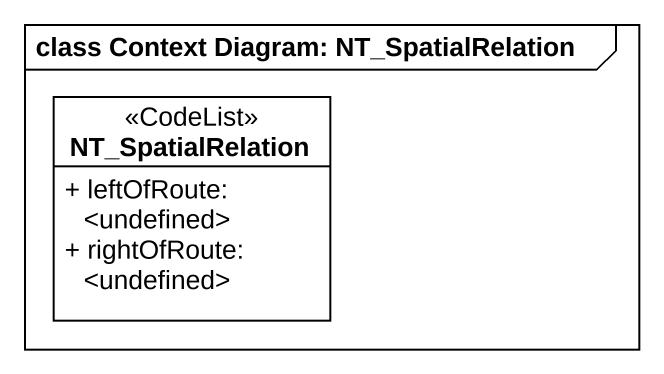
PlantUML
@startuml
mainframe class Context Diagram: NT_SpatialRelation
hide circle
hide empty members
skinparam classAttributeIconSize 0
class NT_SpatialRelation <<CodeList>> {
  + leftOfRoute: <undefined>
  + rightOfRoute: <undefined>
}
@enduml
